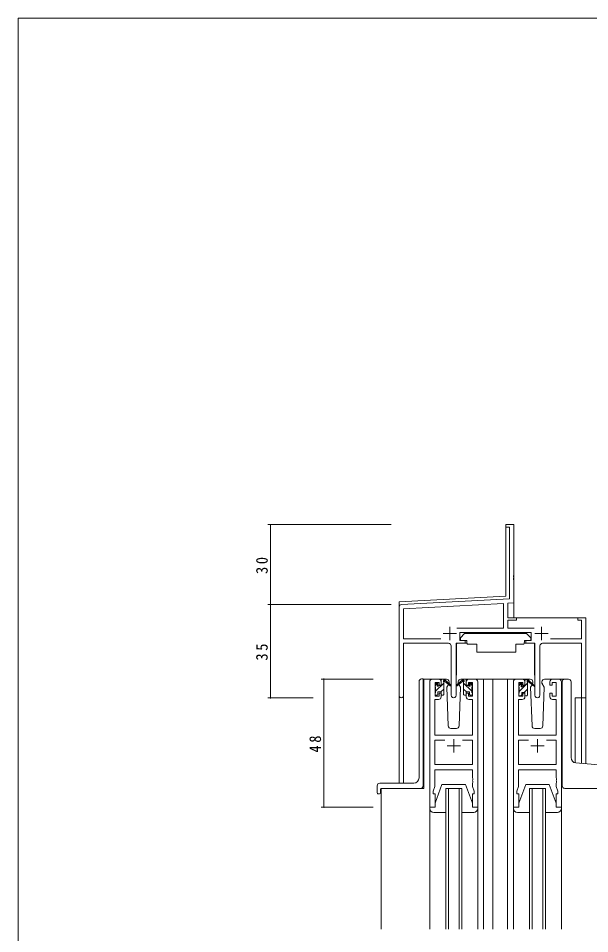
# Model space of a CAD drawing. Units: millimetres, scale not verified. Extents: x -567 to 567, y -403 to 403.
# Drawn here: x -562.7 to -348.4, y 55.5 to 399 of the extents above; entities that cross this region are included whole.
import ezdxf

# ---------------------------------------------------------------- set-up
doc = ezdxf.new("R2010")
doc.units = ezdxf.units.MM
doc.header["$LTSCALE"] = 2
for name, color, linetype, lineweight in [('0-1_YKK_ZWAK', 7, 'Continuous', 18), ('0-3_YKK_D', 6, 'Continuous', 18), ('0-4_YKK_11', 7, 'Continuous', 18), ('0-5_YKK_12', 2, 'Continuous', 18), ('0-6_YKK_13', 4, 'Continuous', 18)]:
    doc.layers.add(name, color=color, linetype=linetype, lineweight=lineweight)
doc.styles.add('ＭＳ ゴシック', font='')
doc.styles.get('ＭＳ ゴシック').set_extended_font_data('MS Gothic')

msp = doc.modelspace()

# ---------------------------------------------------------------- linework, layer by layer
at = {"layer": '0-1_YKK_ZWAK'}
for p in [(-562.726, -350.982), (537.274, 399.018)]:
    msp.add_line(p, (-562.726, 399.018), dxfattribs=at)
at = {"layer": '0-3_YKK_D'}
for p, q in [((-422.926, 209.018), (-469.126, 209.018)), ((-468.126, 209.018), (-468.126, 179.018)), ((-422.926, 179.018), (-469.126, 179.018)), ((-422.926, 179.018), (-469.126, 179.018)), ((-468.126, 144.018), (-468.126, 179.018)), ((-429.626, 151.018), (-449.126, 151.018)), ((-448.126, 151.018), (-448.126, 103.018)), ((-452.142, 144.018), (-469.126, 144.018)), ((-429.626, 103.018), (-449.126, 103.018))]:
    msp.add_line(p, q, dxfattribs=at)
for centre, start, end in [((-468.126, 209.018), 90, 270), ((-468.126, 209.018), 270, 90), ((-468.126, 179.018), 90, 270), ((-468.126, 179.018), 90, 270), ((-468.126, 179.018), 270, 90), ((-468.126, 179.018), 270, 90), ((-448.126, 151.018), 90, 270), ((-448.126, 151.018), 270, 90), ((-468.126, 144.018), 90, 270), ((-468.126, 144.018), 270, 90), ((-448.126, 103.018), 90, 270), ((-448.126, 103.018), 270, 90)]:
    msp.add_arc(centre, 0.106, start, end, dxfattribs=at)
at = {"layer": '0-4_YKK_11'}
for p, q in [((-379.926, 209.018), (-376.926, 209.018)), ((-379.926, 208.118), (-379.926, 209.018)), ((-378.556, 208.118), (-379.926, 208.118)), ((-378.556, 181.186), (-378.556, 208.118)), ((-376.926, 209.018), (-376.926, 189.976)), ((-376.926, 189.976), (-377.046, 189.793)), ((-377.046, 189.793), (-377.046, 189.243)), ((-377.046, 189.243), (-376.926, 189.059)), ((-376.926, 188.976), (-377.046, 188.793)), ((-376.926, 189.059), (-376.926, 188.976)), ((-377.046, 188.793), (-377.046, 188.243)), ((-377.046, 188.243), (-376.926, 188.059)), ((-376.926, 188.059), (-376.926, 179.639)), ((-418.978, 179.067), (-378.556, 181.186)), ((-418.296, 177.471), (-380.756, 179.438)), ((-380.756, 179.438), (-380.756, 170.148)), ((-376.926, 179.639), (-379.126, 179.524)), ((-379.126, 179.524), (-379.126, 174.018)), ((-419.926, 144.833), (-419.926, 178.069)), ((-418.296, 166.148), (-418.296, 177.471)), ((-379.126, 174.018), (-375.926, 174.018)), ((-379.126, 173.118), (-379.126, 170.148)), ((-375.926, 173.118), (-379.126, 173.118)), ((-375.926, 174.018), (-375.926, 173.118)), ((-352.926, 174.018), (-349.926, 174.018)), ((-352.926, 173.118), (-352.926, 174.018)), ((-351.556, 173.118), (-352.926, 173.118)), ((-351.556, 166.148), (-351.556, 173.118)), ((-349.926, 174.018), (-349.926, 144.018)), ((-400.926, 170.718), (-400.926, 165.718)), ((-380.756, 170.148), (-398.234, 170.148)), ((-397.126, 168.518), (-397.126, 165.518)), ((-370.326, 168.518), (-397.126, 168.518)), ((-379.126, 170.148), (-369.218, 170.148)), ((-370.326, 165.518), (-370.326, 168.518)), ((-366.526, 170.718), (-366.526, 165.718)), ((-404.276, 166.148), (-418.296, 166.148)), ((-404.276, 166.148), (-418.296, 166.148)), ((-403.426, 168.218), (-398.426, 168.218)), ((-397.126, 165.518), (-395.126, 165.518)), ((-395.126, 165.518), (-395.126, 164.518)), ((-372.326, 165.518), (-370.326, 165.518)), ((-372.326, 164.518), (-372.326, 165.518)), ((-369.026, 168.218), (-364.026, 168.218)), ((-363.176, 166.148), (-351.556, 166.148)), ((-418.296, 164.518), (-418.296, 144.833)), ((-401.376, 164.518), (-418.296, 164.518)), ((-400.376, 144.968), (-400.376, 163.518)), ((-398.476, 164.518), (-398.476, 144.968)), ((-395.126, 164.518), (-398.476, 164.518)), ((-368.976, 164.518), (-372.326, 164.518)), ((-368.976, 144.968), (-368.976, 164.518)), ((-367.076, 163.518), (-367.076, 144.968)), ((-351.556, 164.518), (-366.076, 164.518)), ((-351.556, 144.018), (-351.556, 164.518)), ((-408.426, 103.018), (-408.426, 150.018)), ((-407.426, 151.018), (-405.126, 151.018)), ((-406.426, 149.818), (-406.426, 144.618)), ((-404.926, 149.818), (-406.426, 149.818)), ((-404.926, 148.718), (-404.926, 149.818)), ((-404.126, 148.718), (-404.926, 148.718)), ((-404.126, 150.018), (-404.126, 148.718)), ((-394.726, 148.718), (-394.726, 150.018)), ((-393.926, 148.718), (-394.726, 148.718)), ((-393.926, 149.818), (-393.926, 148.718)), ((-392.426, 149.818), (-393.926, 149.818)), ((-393.726, 151.018), (-391.426, 151.018)), ((-392.426, 144.618), (-392.426, 149.818)), ((-390.426, 150.018), (-390.426, 103.018)), ((-377.026, 103.018), (-377.026, 150.018)), ((-376.026, 151.018), (-373.726, 151.018)), ((-375.026, 149.818), (-375.026, 144.618)), ((-373.526, 149.818), (-375.026, 149.818)), ((-373.526, 148.718), (-373.526, 149.818)), ((-372.726, 148.718), (-373.526, 148.718)), ((-372.726, 150.018), (-372.726, 148.718)), ((-363.326, 148.718), (-363.326, 150.018)), ((-362.526, 148.718), (-363.326, 148.718)), ((-362.526, 149.818), (-362.526, 148.718)), ((-361.026, 149.818), (-362.526, 149.818)), ((-362.326, 151.018), (-360.026, 151.018)), ((-361.026, 144.618), (-361.026, 149.818)), ((-359.026, 150.018), (-359.026, 103.018)), ((-406.426, 144.618), (-404.926, 144.618)), ((-404.926, 145.718), (-404.126, 145.718)), ((-404.926, 144.618), (-404.926, 145.718)), ((-404.126, 145.718), (-404.126, 144.418)), ((-394.726, 145.718), (-393.926, 145.718)), ((-394.726, 144.418), (-394.726, 145.718)), ((-393.926, 145.718), (-393.926, 144.618)), ((-393.926, 144.618), (-392.426, 144.618)), ((-375.026, 144.618), (-373.526, 144.618)), ((-373.526, 145.718), (-372.726, 145.718)), ((-373.526, 144.618), (-373.526, 145.718)), ((-372.726, 145.718), (-372.726, 144.418)), ((-363.326, 145.718), (-362.526, 145.718)), ((-363.326, 144.418), (-363.326, 145.718)), ((-362.526, 145.718), (-362.526, 144.618)), ((-362.526, 144.618), (-361.026, 144.618)), ((-406.496, 143.418), (-406.496, 130.018)), ((-405.126, 143.418), (-406.496, 143.418)), ((-392.356, 143.418), (-393.726, 143.418)), ((-392.356, 130.018), (-392.356, 143.418)), ((-375.096, 143.418), (-375.096, 130.018)), ((-373.726, 143.418), (-375.096, 143.418)), ((-360.956, 143.418), (-362.326, 143.418)), ((-360.956, 130.018), (-360.956, 143.418)), ((-349.926, 144.018), (-351.556, 144.018)), ((-406.496, 130.018), (-392.356, 130.018)), ((-406.496, 128.088), (-402.776, 128.088)), ((-406.496, 118.948), (-406.496, 128.088)), ((-399.426, 128.518), (-399.426, 123.518)), ((-396.076, 128.088), (-392.356, 128.088)), ((-396.076, 128.088), (-392.356, 128.088)), ((-392.356, 128.088), (-392.356, 118.948)), ((-375.096, 130.018), (-360.956, 130.018)), ((-375.096, 128.088), (-371.376, 128.088)), ((-375.096, 118.948), (-375.096, 128.088)), ((-368.026, 128.518), (-368.026, 123.518)), ((-364.676, 128.088), (-360.956, 128.088)), ((-364.676, 128.088), (-360.956, 128.088)), ((-360.956, 128.088), (-360.956, 118.948)), ((-401.926, 126.018), (-396.926, 126.018)), ((-370.526, 126.018), (-365.526, 126.018)), ((-392.356, 118.948), (-406.496, 118.948)), ((-406.496, 117.018), (-406.496, 110.749)), ((-392.356, 117.018), (-406.496, 117.018)), ((-392.356, 113.976), (-392.356, 117.018)), ((-360.956, 118.948), (-375.096, 118.948)), ((-375.096, 117.018), (-375.096, 110.749)), ((-360.956, 117.018), (-375.096, 117.018)), ((-360.956, 113.976), (-360.956, 117.018)), ((-392.236, 113.793), (-392.356, 113.976)), ((-392.236, 113.243), (-392.236, 113.793)), ((-360.836, 113.793), (-360.956, 113.976)), ((-360.836, 113.243), (-360.836, 113.793)), ((-406.496, 110.749), (-407.126, 109.018)), ((-392.356, 113.059), (-392.236, 113.243)), ((-392.356, 112.976), (-392.356, 113.059)), ((-392.236, 112.793), (-392.356, 112.976)), ((-392.356, 112.059), (-392.236, 112.243)), ((-392.356, 110.749), (-392.356, 112.059)), ((-391.726, 109.018), (-392.356, 110.749)), ((-392.236, 112.243), (-392.236, 112.793)), ((-375.096, 110.749), (-375.726, 109.018)), ((-360.956, 113.059), (-360.836, 113.243)), ((-360.956, 112.976), (-360.956, 113.059)), ((-360.836, 112.793), (-360.956, 112.976)), ((-360.956, 112.059), (-360.836, 112.243)), ((-360.956, 110.749), (-360.956, 112.059)), ((-360.326, 109.018), (-360.956, 110.749)), ((-360.836, 112.243), (-360.836, 112.793)), ((-407.126, 109.018), (-407.126, 108.018)), ((-407.126, 108.018), (-406.426, 108.018)), ((-406.426, 108.018), (-406.426, 103.018)), ((-392.426, 108.018), (-391.726, 108.018)), ((-392.426, 103.018), (-392.426, 108.018)), ((-391.726, 108.018), (-391.726, 109.018)), ((-375.726, 109.018), (-375.726, 108.018)), ((-375.726, 108.018), (-375.026, 108.018)), ((-375.026, 108.018), (-375.026, 103.018)), ((-361.026, 108.018), (-360.326, 108.018)), ((-361.026, 103.018), (-361.026, 108.018)), ((-360.326, 108.018), (-360.326, 109.018)), ((-406.426, 103.018), (-408.426, 103.018)), ((-390.426, 103.018), (-392.426, 103.018)), ((-375.026, 103.018), (-377.026, 103.018)), ((-359.026, 103.018), (-361.026, 103.018))]:
    msp.add_line(p, q, dxfattribs=at)
for centre, radius, start, end in [((-418.926, 178.069), 1, 93.00003, 180), ((-401.376, 163.518), 1, 0.00001, 89.99999), ((-366.076, 163.518), 1, 90.00001, 179.99999), ((-407.426, 150.018), 1, 90.00001, 179.99999), ((-405.126, 150.018), 1, 0.00001, 89.99999), ((-393.726, 150.018), 1, 90.00001, 179.99999), ((-391.426, 150.018), 1, 0.00001, 89.99999), ((-376.026, 150.018), 1, 90.00001, 179.99999), ((-373.726, 150.018), 1, 0.00001, 89.99999), ((-362.326, 150.018), 1, 90.00001, 179.99999), ((-360.026, 150.018), 1, 0.00001, 89.99999), ((-419.111, 144.833), 0.815, 179.99999, 0.00001), ((-405.126, 144.418), 1, 270.00001, 359.99999), ((-399.426, 144.968), 0.95, 179.99999, 0.00001), ((-393.726, 144.418), 1, 180.00001, 269.99999), ((-373.726, 144.418), 1, 270.00001, 359.99999), ((-368.026, 144.968), 0.95, 179.99999, 0.00001), ((-362.326, 144.418), 1, 180.00001, 269.99999)]:
    msp.add_arc(centre, radius, start, end, dxfattribs=at)
at = {"layer": '0-5_YKK_12'}
for p, q in [((-379.926, 182.115), (-379.926, 209.018)), ((-379.926, 209.018), (-376.926, 209.018)), ((-376.926, 174.018), (-376.926, 209.018)), ((-379.926, 182.115), (-419.926, 180.019)), ((-419.926, 112.018), (-419.926, 180.019)), ((-376.926, 174.018), (-349.926, 174.018)), ((-349.926, 174.018), (-349.926, 119.28)), ((-407.426, 151.018), (-410.626, 151.018)), ((-392.576, 151.018), (-384.726, 151.018)), ((-388.226, 151.018), (-388.226, 57.268)), ((-384.726, 151.018), (-376.026, 151.018)), ((-384.726, 151.018), (-384.726, 57.268)), ((-379.226, 151.018), (-379.226, 57.268)), ((-360.026, 151.018), (-356.826, 151.018)), ((-418.296, 144.833), (-418.296, 112.018)), ((-353.826, 144.018), (-353.826, 119.634)), ((-349.926, 144.018), (-353.826, 144.018)), ((-351.556, 119.422), (-351.556, 144.018)), ((-402.426, 110.018), (-396.426, 110.018)), ((-402.426, 57.268), (-402.426, 110.018)), ((-401.426, 110.018), (-401.426, 57.268)), ((-397.426, 57.268), (-397.426, 110.018)), ((-396.426, 110.018), (-396.426, 57.268)), ((-371.026, 110.018), (-365.026, 110.018)), ((-371.026, 57.268), (-371.026, 110.018)), ((-370.026, 110.018), (-370.026, 57.268)), ((-366.026, 57.268), (-366.026, 110.018)), ((-365.026, 110.018), (-365.026, 57.268))]:
    msp.add_line(p, q, dxfattribs=at)
msp.add_lwpolyline([(-410.626, 151.018), (-410.626, 110.018), (-426.626, 110.018), (-426.626, 57.268)], dxfattribs=at)
at = {"layer": '0-6_YKK_13'}
for p, q in [((-396.923, 165.518), (-394.523, 165.518)), ((-395.323, 168.118), (-372.123, 168.118)), ((-394.523, 165.518), (-394.523, 165.018)), ((-394.523, 165.018), (-394.382, 164.218)), ((-372.923, 165.018), (-373.064, 164.218)), ((-372.923, 165.518), (-372.923, 165.018)), ((-372.923, 165.518), (-370.523, 165.518)), ((-398.373, 164.218), (-398.373, 152.518)), ((-398.073, 164.518), (-394.435, 164.518)), ((-394.382, 164.218), (-390.723, 164.218)), ((-390.723, 164.218), (-390.723, 161.218)), ((-376.064, 164.218), (-376.064, 161.218)), ((-376.064, 164.218), (-373.064, 164.218)), ((-369.379, 164.517), (-373.017, 164.517)), ((-369.079, 164.217), (-369.08, 152.518)), ((-390.723, 161.218), (-376.064, 161.218)), ((-410.927, 151.174), (-411.425, 151.131)), ((-410.927, 151.174), (-410.927, 111.018)), ((-412.425, 114.018), (-412.425, 150.127)), ((-411.512, 151.123), (-411.425, 151.131)), ((-406.425, 148.511), (-405.367, 149.57)), ((-406.425, 148.318), (-406.425, 148.918)), ((-406.338, 149.13), (-405.838, 149.63)), ((-406.225, 146.466), (-403.125, 149.566)), ((-406.225, 146.018), (-406.225, 148.118)), ((-405.325, 149.418), (-405.325, 149.079)), ((-402.139, 151.018), (-405.126, 151.018)), ((-404.864, 148.618), (-404.125, 148.618)), ((-404.125, 148.618), (-404.125, 150.718)), ((-404.101, 150.835), (-403.943, 150.994)), ((-403.825, 151.018), (-403.035, 151.018)), ((-403.125, 150.518), (-403.125, 151.018)), ((-403.125, 145.318), (-403.125, 149.918)), ((-402.842, 150.947), (-400.659, 148.899)), ((-400.692, 148.555), (-402.832, 150.251)), ((-401.368, 149.09), (-401.968, 148.05)), ((-401.968, 148.05), (-401.46, 133.483)), ((-401.121, 149.518), (-401.19, 149.398)), ((-401.14, 150.053), (-401.121, 149.518)), ((-396.01, 150.947), (-398.193, 148.899)), ((-398.16, 148.555), (-396.02, 150.251)), ((-397.731, 149.518), (-397.712, 150.053)), ((-397.662, 149.398), (-397.731, 149.518)), ((-397.662, 149.398), (-397.731, 149.518)), ((-396.884, 148.05), (-397.484, 149.09)), ((-396.884, 148.05), (-397.484, 149.09)), ((-397.392, 133.483), (-396.884, 148.05)), ((-393.726, 151.018), (-396.713, 151.018)), ((-395.027, 151.018), (-395.817, 151.018)), ((-395.727, 150.518), (-395.727, 151.018)), ((-395.727, 145.318), (-395.727, 149.918)), ((-392.627, 146.466), (-395.727, 149.566)), ((-394.751, 150.835), (-394.909, 150.994)), ((-393.527, 149.418), (-393.527, 149.079)), ((-392.427, 148.511), (-393.485, 149.57)), ((-392.514, 149.13), (-393.014, 149.63)), ((-392.627, 146.018), (-392.627, 148.118)), ((-392.427, 148.318), (-392.427, 148.918)), ((-375.025, 148.48), (-374.047, 149.459)), ((-375.025, 148.118), (-375.025, 148.718)), ((-374.938, 148.93), (-374.438, 149.43)), ((-374.825, 146.435), (-372.843, 148.418)), ((-374.825, 145.818), (-374.825, 147.918)), ((-373.925, 149.218), (-373.925, 148.879)), ((-370.739, 151.018), (-373.726, 151.018)), ((-373.464, 148.418), (-372.725, 148.418)), ((-372.725, 148.418), (-372.725, 150.518)), ((-372.725, 148.535), (-371.725, 149.535)), ((-372.425, 150.818), (-371.635, 150.818)), ((-371.725, 150.318), (-371.725, 150.818)), ((-371.725, 145.118), (-371.725, 149.718)), ((-371.442, 150.747), (-369.259, 148.699)), ((-369.292, 148.354), (-371.432, 150.051)), ((-370.048, 148.954), (-370.568, 148.05)), ((-370.568, 148.05), (-370.06, 133.483)), ((-369.721, 149.518), (-369.865, 149.268)), ((-369.74, 150.053), (-369.721, 149.518)), ((-366.331, 149.518), (-366.312, 150.053)), ((-366.182, 149.259), (-366.331, 149.518)), ((-365.484, 148.05), (-366.331, 149.518)), ((-365.992, 133.483), (-365.484, 148.05)), ((-362.326, 151.018), (-365.313, 151.018)), ((-358.729, 120.05), (-358.729, 150.019)), ((-357.729, 151.019), (-356.429, 151.019)), ((-355.429, 121.594), (-355.429, 150.019)), ((-406.425, 145.318), (-406.425, 145.818)), ((-405.625, 145.018), (-406.125, 145.018)), ((-405.325, 146.218), (-404.125, 146.218)), ((-405.325, 146.218), (-405.325, 145.318)), ((-404.229, 146.218), (-403.125, 147.321)), ((-404.125, 146.218), (-404.125, 145.318)), ((-403.425, 145.018), (-403.825, 145.018)), ((-394.623, 146.218), (-395.727, 147.321)), ((-395.427, 145.018), (-395.027, 145.018)), ((-393.527, 146.218), (-394.727, 146.218)), ((-394.727, 146.218), (-394.727, 145.318)), ((-393.527, 146.218), (-393.527, 145.318)), ((-393.227, 145.018), (-392.727, 145.018)), ((-392.427, 145.318), (-392.427, 145.818)), ((-375.025, 145.118), (-375.025, 145.618)), ((-374.225, 144.818), (-374.725, 144.818)), ((-374.197, 144.819), (-373.927, 145.089)), ((-373.925, 146.018), (-372.725, 146.018)), ((-373.925, 146.018), (-373.925, 145.118)), ((-372.998, 146.018), (-371.725, 147.29)), ((-372.725, 146.018), (-372.725, 145.118)), ((-372.025, 144.818), (-372.425, 144.818)), ((-371.941, 144.83), (-371.738, 145.033)), ((-400.46, 132.518), (-398.392, 132.518)), ((-369.06, 132.518), (-366.992, 132.518)), ((-358.729, 111.019), (-358.729, 120.05)), ((-302.141, 115.099), (-353.603, 119.601)), ((-428.126, 108.318), (-428.126, 111.018)), ((-414.425, 112.018), (-427.126, 112.018)), ((-411.927, 110.018), (-426.626, 110.018)), ((-406.426, 104.518), (-403.826, 111.518)), ((-403.826, 111.518), (-395.026, 111.518)), ((-392.426, 104.518), (-395.026, 111.518)), ((-375.026, 104.518), (-372.426, 111.518)), ((-372.426, 111.518), (-363.626, 111.518)), ((-361.026, 104.518), (-363.626, 111.518)), ((-357.729, 110.019), (-301.529, 110.019)), ((-427.826, 108.018), (-427.226, 108.018)), ((-426.926, 108.318), (-426.926, 109.718)), ((-408.426, 108.518), (-408.426, 57.268)), ((-390.426, 108.518), (-390.426, 57.268)), ((-377.026, 108.518), (-377.026, 57.268)), ((-359.026, 108.518), (-359.026, 57.268)), ((-406.426, 103.018), (-406.426, 104.518)), ((-392.426, 104.518), (-392.426, 103.018)), ((-375.026, 103.018), (-375.026, 104.518)), ((-361.026, 104.518), (-361.026, 103.018)), ((-408.426, 103.018), (-406.426, 103.018)), ((-408.426, 102.518), (-408.426, 103.018)), ((-402.426, 101.018), (-406.926, 101.018)), ((-391.926, 101.018), (-396.426, 101.018)), ((-392.426, 103.018), (-390.426, 103.018)), ((-390.426, 103.018), (-390.426, 102.518)), ((-377.026, 103.018), (-375.026, 103.018)), ((-377.026, 102.518), (-377.026, 103.018)), ((-371.026, 101.018), (-375.526, 101.018)), ((-360.526, 101.018), (-365.026, 101.018)), ((-361.026, 103.018), (-359.026, 103.018)), ((-359.026, 103.018), (-359.026, 102.518))]:
    msp.add_line(p, q, dxfattribs=at)
for points in [[(-395.323, 168.118), (-396.923, 166.518), (-396.923, 165.518)], [(-372.123, 168.118), (-370.523, 166.518), (-370.523, 165.518)], [(-393.988, 148.618), (-394.727, 148.618), (-394.727, 150.718)]]:
    msp.add_lwpolyline(points, dxfattribs=at)
for centre, radius, start, end in [((-398.073, 164.218), 0.3, 90, 180), ((-369.379, 164.217), 0.3, 359.99647, 89.99647), ((-411.425, 150.127), 1, 95, 180), ((-406.125, 148.918), 0.3, 135, 180), ((-406.225, 148.318), 0.2, 180, 270), ((-405.625, 149.418), 0.3, 0, 135), ((-405.325, 148.618), 0.25, 123.05573, 326.94427), ((-405.625, 149.079), 0.3, 303.05573, 0), ((-404.864, 148.318), 0.3, 90, 146.94427), ((-403.825, 150.718), 0.3, 90, 180), ((-403.125, 150.318), 0.2, 20.88332, 233.1301), ((-403.425, 149.918), 0.3, 0, 53.1301), ((-403.035, 150.718), 0.3, 49.89741, 90), ((-402.658, 150.496), 0.3, 200.88332, 234.62002), ((-402.139, 150.018), 1, 2, 90), ((-400.576, 148.718), 0.2, 234.62002, 114.62002), ((-398.276, 148.718), 0.2, 65.37998, 305.37998), ((-396.713, 150.018), 1, 90, 178), ((-396.194, 150.496), 0.3, 305.37998, 339.11668), ((-395.817, 150.718), 0.3, 90, 130.10259), ((-395.727, 150.318), 0.2, 306.8699, 159.11668), ((-395.427, 149.918), 0.3, 126.8699, 180), ((-395.027, 150.718), 0.3, 0, 90), ((-393.988, 148.318), 0.3, 33.05573, 90), ((-393.527, 148.618), 0.25, 213.05573, 56.94427), ((-393.227, 149.418), 0.3, 45, 180), ((-393.227, 149.079), 0.3, 180, 236.94427), ((-392.627, 148.318), 0.2, 270, 0), ((-392.727, 148.918), 0.3, 0, 45), ((-374.725, 148.718), 0.3, 135, 180), ((-374.825, 148.118), 0.2, 180, 270), ((-374.225, 149.218), 0.3, 0, 135), ((-373.925, 148.418), 0.25, 123.05573, 326.94427), ((-374.225, 148.879), 0.3, 303.05573, 0), ((-373.464, 148.118), 0.3, 90, 146.94427), ((-372.425, 150.518), 0.3, 90, 180), ((-371.725, 150.118), 0.2, 20.88332, 233.1301), ((-372.025, 149.718), 0.3, 0, 53.1301), ((-371.635, 150.518), 0.3, 49.89741, 90), ((-371.258, 150.296), 0.3, 200.88332, 234.62002), ((-370.739, 150.018), 1, 2, 90), ((-369.176, 148.518), 0.2, 234.62002, 114.62002), ((-365.313, 150.018), 1, 90, 178), ((-357.729, 150.019), 1, 90, 180), ((-356.429, 150.019), 1, 0, 90), ((-406.225, 145.818), 0.2, 90, 180), ((-406.125, 145.318), 0.3, 180, 270), ((-405.625, 145.318), 0.3, 270, 0), ((-403.825, 145.318), 0.3, 180, 270), ((-403.425, 145.318), 0.3, 270, 0), ((-395.427, 145.318), 0.3, 180, 270), ((-395.027, 145.318), 0.3, 270, 0), ((-393.227, 145.318), 0.3, 180, 270), ((-392.727, 145.318), 0.3, 270, 0), ((-392.627, 145.818), 0.2, 0, 90), ((-374.825, 145.618), 0.2, 90, 180), ((-374.725, 145.118), 0.3, 180, 270), ((-374.225, 145.118), 0.3, 270, 0), ((-372.425, 145.118), 0.3, 180, 270), ((-372.025, 145.118), 0.3, 270, 0), ((-400.46, 133.518), 1, 182, 270), ((-398.392, 133.518), 1, 270, 358), ((-369.06, 133.518), 1, 182, 270), ((-366.992, 133.518), 1, 270, 358), ((-353.429, 121.594), 2, 180, 265), ((-414.425, 114.018), 2, 270, 0), ((-427.126, 111.018), 1, 90, 180), ((-426.626, 109.718), 0.3, 90, 180), ((-411.927, 111.018), 1, 270, 0), ((-357.729, 111.019), 1, 180, 224.427), ((-357.729, 111.019), 1, 224.427, 238.63302), ((-357.729, 111.019), 1, 224.427, 270), ((-427.826, 108.318), 0.3, 180, 270), ((-427.226, 108.318), 0.3, 270, 0), ((-406.926, 102.518), 1.5, 180, 270), ((-391.926, 102.518), 1.5, 270, 0), ((-375.526, 102.518), 1.5, 180, 270), ((-360.526, 102.518), 1.5, 270, 0)]:
    msp.add_arc(centre, radius, start, end, dxfattribs=at)

# ---------------------------------------------------------------- texts
at = {"layer": '0-3_YKK_D', "color": 7, "char_height": 4.399, "attachment_point": 7, "rotation": 90, "style": 'ＭＳ ゴシック'}
for s, insert in [('\\T1.37;\\W0.9;30', (-469.126, 190.498)), ('\\T1.37;\\W0.9;35', (-469.126, 157.998)), ('\\T1.37;\\W0.9;48', (-449.126, 123.498))]:
    msp.add_mtext(s, dxfattribs=dict(at, insert=insert))

doc.saveas('drawing.dxf')
